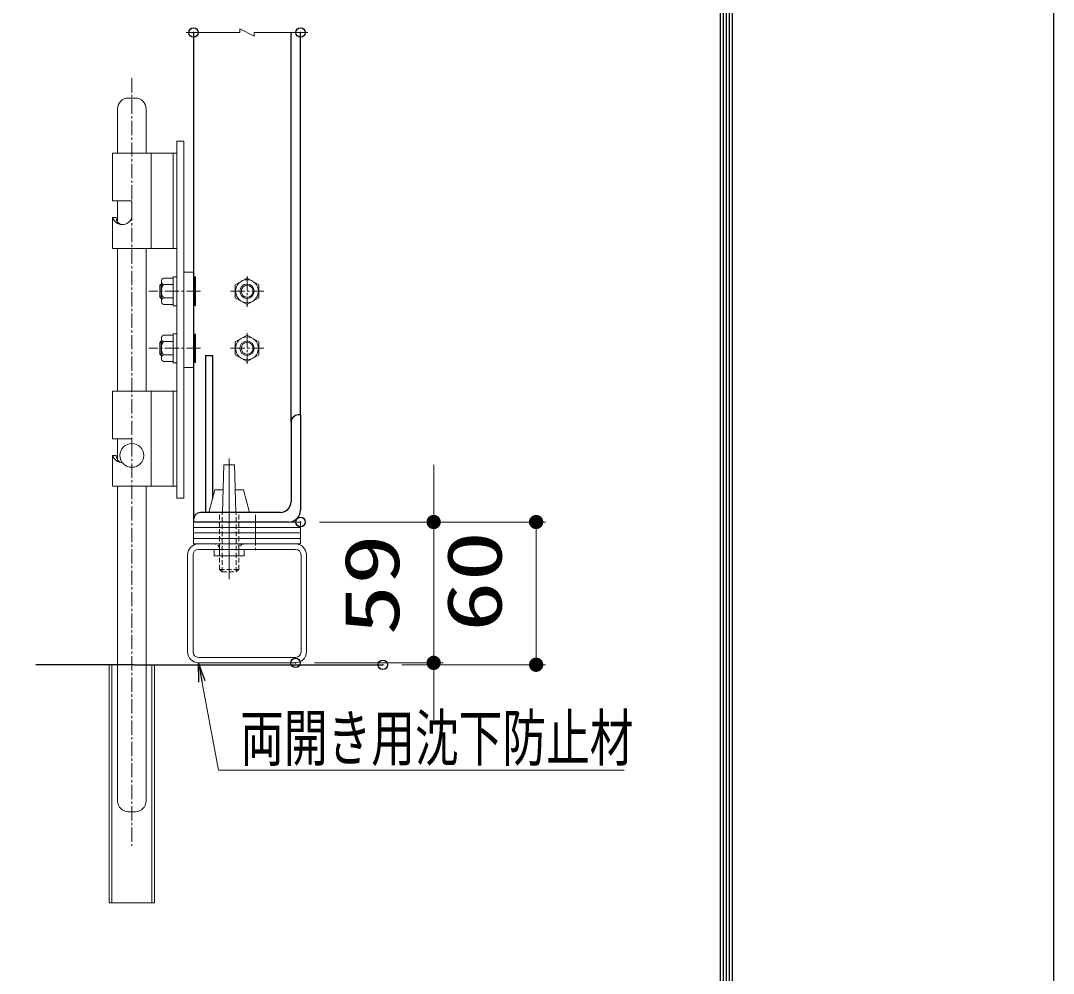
# Model space of a CAD drawing. Units: millimetres, scale not verified. Extents: x -5250 to 5250, y -3712 to 3712.
# Drawn here: x 4165 to 5250, y -537 to 464 of the extents above; entities that cross this region are included whole.
import ezdxf
from ezdxf.enums import TextEntityAlignment as Align

# ---------------------------------------------------------------- set-up
doc = ezdxf.new("R2010")
doc.units = ezdxf.units.MM
doc.header["$LTSCALE"] = 20
doc.header["$PDMODE"] = 32
doc.header["$PDSIZE"] = 10
for name, pattern in [('USER1', [1.125, 0.75, -0.125, 0.125, -0.125]), ('USER2', [0.375, 0.25, -0.125]), ('USER3', [50.8, 31.75, -6.35, 6.35, -6.35])]:
    doc.linetypes.add(name, pattern=pattern)
for name, color, linetype, lineweight in [('0-0_D-TTL', 7, 'Continuous', 25), ('0-2_D-STR-TXT', 7, 'Continuous', 13), ('0-3_D-BGD', 7, 'Continuous', 25), ('0-4_D-BMK', 2, 'Continuous', 13), ('0-5_D-STR1', 1, 'Continuous', 25), ('0-6_D-STR-DIM', 7, 'Continuous', 13), ('0-7_0', 7, 'Continuous', 25), ('0-9_D-STR3', 3, 'Continuous', 13)]:
    doc.layers.add(name, color=color, linetype=linetype, lineweight=lineweight)
doc.layers.add('0-8_Defpoints', color=7, linetype='Continuous')
doc.styles.add('ＭＳ ゴシック', font='')
doc.styles.get('ＭＳ ゴシック').set_extended_font_data('MS Gothic')

# ---------------------------------------------------------------- blocks, each defined once
blk = doc.blocks.new('_DotSmall')
at = {"layer": '0-7_0'}
for points in [[(0, 0), (-2.5, 0), (-2.48, 0.313)], [(0, 0), (-2.48, -0.313), (-2.5, 0)], [(0, 0), (-2.48, 0.313), (-2.421, 0.622)], [(0, 0), (-2.421, -0.622), (-2.48, -0.313)], [(0, 0), (-2.421, 0.622), (-2.324, 0.92)], [(0, 0), (-2.324, -0.92), (-2.421, -0.622)], [(0, 0), (-2.324, 0.92), (-2.191, 1.204)], [(0, 0), (-2.191, -1.204), (-2.324, -0.92)], [(0, 0), (-2.191, 1.204), (-2.023, 1.469)], [(0, 0), (-2.023, -1.469), (-2.191, -1.204)], [(0, 0), (-2.023, 1.469), (-1.822, 1.711)], [(0, 0), (-1.822, -1.711), (-2.023, -1.469)], [(0, 0), (-1.822, 1.711), (-1.594, 1.926)], [(0, 0), (-1.594, -1.926), (-1.822, -1.711)], [(0, 0), (-1.594, 1.926), (-1.34, 2.111)], [(0, 0), (-1.34, -2.111), (-1.594, -1.926)], [(0, 0), (-1.34, 2.111), (-1.064, 2.262)], [(0, 0), (-1.064, -2.262), (-1.34, -2.111)], [(0, 0), (-1.064, 2.262), (-0.773, 2.378)], [(0, 0), (-0.773, -2.378), (-1.064, -2.262)], [(0, 0), (-0.773, 2.378), (-0.468, 2.456)], [(0, 0), (-0.468, -2.456), (-0.773, -2.378)], [(0, 0), (-0.468, 2.456), (-0.157, 2.495)], [(0, 0), (-0.157, -2.495), (-0.468, -2.456)], [(0, 0), (-0.157, 2.495), (0.157, 2.495)], [(0, 0), (0.157, -2.495), (-0.157, -2.495)], [(0, 0), (0.157, 2.495), (0.468, 2.456)], [(0, 0), (0.468, 2.456), (0.773, 2.378)], [(0, 0), (0.773, 2.378), (1.064, 2.262)], [(0, 0), (1.064, 2.262), (1.34, 2.111)], [(0, 0), (1.34, 2.111), (1.594, 1.926)], [(0, 0), (1.594, 1.926), (1.822, 1.711)], [(0, 0), (1.822, 1.711), (2.023, 1.469)], [(0, 0), (2.023, 1.469), (2.191, 1.204)], [(0, 0), (2.191, 1.204), (2.324, 0.92)], [(0, 0), (2.324, 0.92), (2.421, 0.622)], [(0, 0), (2.421, 0.622), (2.48, 0.313)], [(0, 0), (2.48, 0.313), (2.5, 0)], [(0, 0), (0.468, -2.456), (0.157, -2.495)], [(0, 0), (0.773, -2.378), (0.468, -2.456)], [(0, 0), (1.064, -2.262), (0.773, -2.378)], [(0, 0), (1.34, -2.111), (1.064, -2.262)], [(0, 0), (1.594, -1.926), (1.34, -2.111)], [(0, 0), (1.822, -1.711), (1.594, -1.926)], [(0, 0), (2.023, -1.469), (1.822, -1.711)], [(0, 0), (2.191, -1.204), (2.023, -1.469)], [(0, 0), (2.324, -0.92), (2.191, -1.204)], [(0, 0), (2.421, -0.622), (2.324, -0.92)], [(0, 0), (2.48, -0.313), (2.421, -0.622)], [(0, 0), (2.5, 0), (2.48, -0.313)]]:
    blk.add_solid(points, dxfattribs=at)
blk = doc.blocks.new('_Open')
at = {"layer": '0-7_0'}
blk.add_line((-20, 3.33), (0, 0), dxfattribs=at)
blk.add_lwpolyline([(-20, -3.33), (0, 0), (-20, 0)], dxfattribs=at)

msp = doc.modelspace()

# ---------------------------------------------------------------- linework, layer by layer
at = {"layer": '0-0_D-TTL', "color": 2}
msp.add_lwpolyline([(-5250, 3712.5), (5250, 3712.5), (5250, -3712.5), (-5250, -3712.5)], close=True, dxfattribs=at)
at = {"layer": '0-0_D-TTL'}
for points in [[(-4912.5, 3437.5), (4912.5, 3437.5), (4912.5, -3437.5), (-4912.5, -3437.5)], [(-4909.38, 3434.37), (4909.37, 3434.37), (4909.37, -3434.37), (-4909.38, -3434.37)], [(-4906.25, 3431.25), (4906.25, 3431.25), (4906.25, -3431.25), (-4906.25, -3431.25)], [(-4903.13, 3428.12), (4903.12, 3428.12), (4903.12, -3428.12), (-4903.13, -3428.12)], [(-4900, 3425), (4900, 3425), (4900, -3425), (-4900, -3425)]]:
    msp.add_lwpolyline(points, close=True, dxfattribs=at)
at = {"layer": '0-2_D-STR-TXT'}
msp.add_lwpolyline([(4799.15, -324.08), (4372.83, -324.08), (4353.62, -221.05)], dxfattribs=at)
at = {"layer": '0-3_D-BGD'}
for q in [(4181, -213.22), (4545.5, -213.22)]:
    msp.add_line((4284.28, -213.22), q, dxfattribs=at)
at = {"layer": '0-4_D-BMK'}
for p, q in [((4338.95, 451.08), (4395.28, 451.08)), ((4395.28, 454.83), (4410.28, 447.33)), ((4395.28, 451.08), (4395.28, 454.83)), ((4410.28, 451.08), (4466.76, 451.08)), ((4410.28, 447.33), (4410.28, 451.08))]:
    msp.add_line(p, q, dxfattribs=at)
at = {"layer": '0-5_D-STR1'}
for p, q in [((4346.53, 451.08), (4346.53, -63.22)), ((4449.03, 41.78), (4449.03, 451.08)), ((4459.03, 49.28), (4459.03, 451.08)), ((4359.03, 111.78), (4359.03, -53.22)), ((4359.03, 111.78), (4366.53, 111.78)), ((4366.53, 111.78), (4366.53, -38.97)), ((4459.03, 49.28), (4456.53, 49.28)), ((4459.03, 49.28), (4459.03, -50.72)), ((4449.03, 41.78), (4449.03, -41.97)), ((4437.78, -53.22), (4354.03, -53.22)), ((4346.53, -60.72), (4346.53, -63.22)), ((4446.53, -63.22), (4346.53, -63.22))]:
    msp.add_line(p, q, dxfattribs=at)
for centre, radius, start, end in [((4456.53, 41.78), 7.5, 90, 180), ((4437.78, -41.97), 11.25, 270, 0), ((4354.03, -60.72), 7.5, 90, 180), ((4446.53, -50.72), 12.5, 270, 0)]:
    msp.add_arc(centre, radius, start, end, dxfattribs=at)
at = {"layer": '0-6_D-STR-DIM'}
for p, q in [((4598.91, -63.22), (4598.91, -3.22)), ((4479.03, -63.22), (4716.55, -63.22)), ((4479.03, -63.22), (4608.91, -63.22)), ((4598.91, -63.22), (4598.91, -211.22)), ((4706.55, -213.22), (4706.55, -63.22)), ((4473.78, -211.22), (4608.91, -211.22)), ((4565.5, -213.22), (4716.55, -213.22)), ((4598.91, -211.22), (4598.91, -271.22))]:
    msp.add_line(p, q, dxfattribs=at)
at = {"layer": '0-8_Defpoints'}
for p in [(4346.53, 451.08), (4459.03, 451.08), (4459.03, -63.22), (4706.55, -63.22), (4453.78, -211.22), (4545.5, -213.22), (4598.91, -211.22)]:
    msp.add_point(p, dxfattribs=at)
at = {"layer": '0-9_D-STR3', "linetype": 'USER1'}
for p, q in [((4281.78, 403.22), (4281.78, -403.5)), ((4402.78, 195.15), (4402.78, 162.86)), ((4354.04, 179.28), (4299.77, 179.28)), ((4385.42, 179.28), (4420.53, 179.28)), ((4402.78, 135.15), (4402.78, 102.86)), ((4354.04, 119.28), (4299.77, 119.28)), ((4385.42, 119.28), (4420.53, 119.28)), ((4411.53, -55.72), (4411.53, -76.47)), ((4411.53, -61.47), (4411.53, -82.22)), ((4411.53, -67.22), (4411.53, -87.97)), ((4411.53, -72.97), (4411.53, -93.72))]:
    msp.add_line(p, q, dxfattribs=at)
at = {"layer": '0-9_D-STR3'}
for p, q in [((4285.53, 382.29), (4278.03, 382.29)), ((4266.78, 371.04), (4266.78, 324.28)), ((4296.78, 371.04), (4296.78, 324.28)), ((4329.03, 336.78), (4329.03, -38.22)), ((4329.03, 336.78), (4336.53, 336.78)), ((4336.53, 336.78), (4336.53, -38.22)), ((4261.53, 274.28), (4261.53, 324.28)), ((4261.53, 324.28), (4329.03, 324.28)), ((4302.03, 224.28), (4302.03, 324.28)), ((4325.03, 224.28), (4325.03, 324.28)), ((4329.03, 224.28), (4329.03, 324.28)), ((4261.53, 274.28), (4281.78, 274.28)), ((4266.78, 274.28), (4266.78, 251.95)), ((4281.78, 256.78), (4281.78, 274.28)), ((4261.53, 256.78), (4261.53, 224.28)), ((4261.53, 256.78), (4265.14, 256.78)), ((4265.14, 256.78), (4265.14, 256.37)), ((4261.53, 224.28), (4329.03, 224.28)), ((4266.78, 224.28), (4266.78, 74.28)), ((4296.78, 224.28), (4296.78, 74.28)), ((4336.53, 199.28), (4346.53, 199.28)), ((4346.53, 199.28), (4346.53, 99.28)), ((4312.46, 186.78), (4311.21, 185.53)), ((4311.21, 173.03), (4311.21, 185.53)), ((4312.78, 185.53), (4311.21, 185.53)), ((4312.78, 186.78), (4312.46, 186.78)), ((4312.46, 186.78), (4312.46, 171.78)), ((4312.78, 189.69), (4312.78, 168.87)), ((4314.99, 186.28), (4325.28, 186.28)), ((4329.03, 194.53), (4325.28, 194.53)), ((4329.03, 164.03), (4329.03, 194.53)), ((4347.46, 194.28), (4346.53, 193.5)), ((4347.46, 194.28), (4347.46, 164.28)), ((4348.71, 194.28), (4347.46, 194.28)), ((4348.71, 194.28), (4348.71, 164.28)), ((4348.71, 173.03), (4348.71, 185.53)), ((4348.71, 173.03), (4348.71, 185.53)), ((4402.78, 193.09), (4390.28, 186.09)), ((4390.28, 186.09), (4390.28, 172.47)), ((4402.78, 193.09), (4415.28, 186.09)), ((4415.28, 172.47), (4415.28, 186.09)), ((4312.78, 173.03), (4311.21, 173.03)), ((4312.46, 171.78), (4311.21, 173.03)), ((4312.78, 171.78), (4312.46, 171.78)), ((4314.99, 172.28), (4325.28, 172.28)), ((4347.46, 164.28), (4346.53, 165.06)), ((4348.71, 164.28), (4347.46, 164.28)), ((4402.78, 165.47), (4390.28, 172.47)), ((4402.78, 165.47), (4415.28, 172.47)), ((4329.03, 134.53), (4325.28, 134.53)), ((4329.03, 104.03), (4329.03, 134.53)), ((4347.46, 134.28), (4346.53, 133.5)), ((4347.46, 134.28), (4347.46, 104.28)), ((4348.71, 134.28), (4347.46, 134.28)), ((4348.71, 134.28), (4348.71, 104.28)), ((4402.78, 133.09), (4390.28, 126.09)), ((4402.78, 133.09), (4415.28, 126.09)), ((4312.46, 126.78), (4311.21, 125.53)), ((4311.21, 113.03), (4311.21, 125.53)), ((4312.78, 125.53), (4311.21, 125.53)), ((4312.78, 126.78), (4312.46, 126.78)), ((4312.46, 126.78), (4312.46, 111.78)), ((4312.78, 129.69), (4312.78, 108.87)), ((4314.99, 126.28), (4325.28, 126.28)), ((4348.71, 113.03), (4348.71, 125.53)), ((4348.71, 113.03), (4348.71, 125.53)), ((4390.28, 126.09), (4390.28, 112.47)), ((4415.28, 112.47), (4415.28, 126.09)), ((4312.78, 113.03), (4311.21, 113.03)), ((4312.46, 111.78), (4311.21, 113.03)), ((4312.78, 111.78), (4312.46, 111.78)), ((4314.99, 112.28), (4325.28, 112.28)), ((4402.78, 105.47), (4390.28, 112.47)), ((4402.78, 105.47), (4415.28, 112.47)), ((4336.53, 99.28), (4346.53, 99.28)), ((4347.46, 104.28), (4346.53, 105.06)), ((4348.71, 104.28), (4347.46, 104.28)), ((4261.53, 24.28), (4261.53, 74.28)), ((4261.53, 74.28), (4329.03, 74.28)), ((4302.03, -25.72), (4302.03, 74.28)), ((4325.03, -25.72), (4325.03, 74.28)), ((4329.03, -25.72), (4329.03, 74.28)), ((4261.53, 24.28), (4281.78, 24.28)), ((4266.78, 24.28), (4266.78, 1.95)), ((4281.78, 19.28), (4281.78, 24.28)), ((4261.53, 6.78), (4265.14, 6.78)), ((4261.53, 6.78), (4261.53, -25.72)), ((4265.14, 6.78), (4265.14, 6.37)), ((4378.41, -3.22), (4377.16, -53.22)), ((4261.53, -25.72), (4329.03, -25.72)), ((4266.78, -25.72), (4266.78, -356.46)), ((4296.78, -25.72), (4296.78, -356.46)), ((4362.78, -53.22), (4369.03, -29.47)), ((4369.03, -29.47), (4377.75, -29.47)), ((4390.32, -29.47), (4399.03, -29.47)), ((4405.28, -53.22), (4399.03, -29.47)), ((4329.03, -38.22), (4336.53, -38.22)), ((4362.78, -53.22), (4405.28, -53.22)), ((4459.03, -63.22), (4346.53, -63.22)), ((4346.53, -68.97), (4346.53, -63.22)), ((4459.03, -68.97), (4459.03, -63.22)), ((4459.03, -68.97), (4346.53, -68.97)), ((4459.03, -68.97), (4346.53, -68.97)), ((4346.53, -74.72), (4346.53, -68.97)), ((4459.03, -74.72), (4346.53, -74.72)), ((4459.03, -74.72), (4346.53, -74.72)), ((4346.53, -80.47), (4346.53, -74.72)), ((4459.03, -74.72), (4459.03, -68.97)), ((4459.03, -80.47), (4459.03, -74.72)), ((4459.03, -80.47), (4346.53, -80.47)), ((4459.03, -80.47), (4346.53, -80.47)), ((4346.53, -86.22), (4346.53, -80.47)), ((4459.03, -86.22), (4346.53, -86.22)), ((4453.78, -86.22), (4351.78, -86.22)), ((4459.03, -86.22), (4459.03, -80.47)), ((4453.78, -91.97), (4351.78, -91.97)), ((4368.28, -92.47), (4368.28, -98.72)), ((4374.03, -91.97), (4374.03, -98.72)), ((4394.03, -91.97), (4394.03, -98.72)), ((4399.78, -92.47), (4399.78, -98.72)), ((4340.28, -97.72), (4340.28, -199.72)), ((4346.03, -97.72), (4346.03, -199.72)), ((4374.03, -98.72), (4368.28, -98.72)), ((4374.03, -98.72), (4394.03, -98.72)), ((4399.78, -98.72), (4394.03, -98.72)), ((4459.53, -97.72), (4459.53, -199.72)), ((4465.28, -97.72), (4465.28, -199.72)), ((4453.78, -205.47), (4351.78, -205.47)), ((4257.91, -213.22), (4257.91, -463.22)), ((4260.91, -213.22), (4260.91, -463.22)), ((4302.66, -213.22), (4302.66, -463.22)), ((4305.66, -213.22), (4305.66, -463.22)), ((4453.78, -211.22), (4351.78, -211.22)), ((4285.53, -367.71), (4278.03, -367.71)), ((4257.91, -463.22), (4305.66, -463.22))]:
    msp.add_line(p, q, dxfattribs=at)
at = {"layer": '0-9_D-STR3', "linetype": 'USER3'}
msp.add_line((4384.03, -123.22), (4384.03, 3.65), dxfattribs=at)
at = {"layer": '0-9_D-STR3', "linetype": 'USER2'}
for p, q in [((4374.03, -113.22), (4374.03, -53.22)), ((4376.53, -115.72), (4376.53, -53.22)), ((4391.53, -115.72), (4391.53, -53.22)), ((4394.03, -113.22), (4394.03, -53.22)), ((4374.03, -113.22), (4394.03, -113.22)), ((4376.53, -115.72), (4374.03, -113.22)), ((4376.53, -115.72), (4391.53, -115.72)), ((4391.53, -115.72), (4394.03, -113.22))]:
    msp.add_line(p, q, dxfattribs=at)
at = {"layer": '0-9_D-STR3'}
for points in [[(4314.99, 165.47), (4325.28, 165.47), (4325.28, 193.09), (4314.99, 193.09)], [(4329.03, 164.03), (4325.28, 164.03), (4325.28, 194.53)], [(4314.99, 105.47), (4325.28, 105.47), (4325.28, 133.09), (4314.99, 133.09)], [(4329.03, 104.03), (4325.28, 104.03), (4325.28, 134.53)], [(4378.41, -3.22), (4389.66, -3.22), (4390.91, -53.22)]]:
    msp.add_lwpolyline(points, dxfattribs=at)
for centre, radius in [((4402.78, 179.28), 12.05), ((4402.78, 179.28), 7.5), ((4402.97, 179.28), 6.25), ((4402.78, 119.28), 12.05), ((4402.78, 119.28), 7.5), ((4402.97, 119.28), 6.25), ((4281.78, 6.78), 12.5)]:
    msp.add_circle(centre, radius, dxfattribs=at)
for centre, radius, start, end in [((4278.03, 371.04), 11.25, 90, 180), ((4285.53, 371.04), 11.25, 0, 90), ((4271.66, 259.79), 10.56, 196.56618, 343.43382), ((4272.47, 256.57), 7.33, 178.39007, 262.24067), ((4324.98, 179.28), 12.2, 144.98342, 215.01658), ((4316.52, 189.69), 3.73, 114.09089, 245.90911), ((4316.52, 168.87), 3.73, 114.09089, 245.90911), ((4316.52, 129.69), 3.73, 114.09089, 245.90911), ((4324.98, 119.28), 12.2, 144.98342, 215.01658), ((4316.52, 108.87), 3.73, 114.09089, 245.90911), ((4271.66, 9.79), 10.56, 196.56618, 270.88387), ((4272.47, 6.57), 7.33, 178.39007, 262.24067), ((4351.78, -97.72), 11.5, 90, 180), ((4453.78, -97.72), 11.5, 0, 90), ((4351.78, -97.72), 5.75, 90, 180), ((4367.78, -92.47), 0.5, 0, 90), ((4400.28, -92.47), 0.5, 90, 180), ((4453.78, -97.72), 5.75, 0, 90), ((4351.78, -199.72), 11.5, 180, 270), ((4351.78, -199.72), 5.75, 180, 270), ((4453.78, -199.72), 11.5, 270, 0), ((4453.78, -199.72), 5.75, 270, 0), ((4278.03, -356.46), 11.25, 180, 270), ((4285.53, -356.46), 11.25, 270, 0)]:
    msp.add_arc(centre, radius, start, end, dxfattribs=at)
at = {"layer": '0-9_D-STR3', "linetype": 'USER2'}
for centre, start, end in [((4368.28, -91.97), 0, 90), ((4399.78, -91.97), 90, 180)]:
    msp.add_arc(centre, 5.75, start, end, dxfattribs=at)

# ---------------------------------------------------------------- block references
at = {"layer": '0-2_D-STR-TXT', "rotation": 100.56068}
msp.add_blockref('_Open', (4351.78, -211.22), dxfattribs=at)
at = {"layer": '0-6_D-STR-DIM', "xscale": 3, "yscale": 3}
for p, rotation in [((4598.91, -63.22), 270), ((4706.55, -63.22), 90), ((4598.91, -211.22), 90), ((4706.55, -213.22), 270)]:
    msp.add_blockref('_DotSmall', p, dxfattribs=dict(at, rotation=rotation))

# ---------------------------------------------------------------- texts
at = {"layer": '0-2_D-STR-TXT', "style": 'ＭＳ ゴシック', "width": 0.7}
msp.add_text('両開き用沈下防止材', height=48.09, dxfattribs=at).set_placement((4395.6, -328.61), align=Align.BOTTOM_LEFT)
at = {"layer": '0-6_D-STR-DIM', "style": 'ＭＳ ゴシック', "width": 1.35}
for s, p in [('59', (4580.01, -182.22)), ('60', (4687.65, -178.72))]:
    msp.add_text(s, height=57.77, rotation=90, dxfattribs=at).set_placement(p, align=Align.BOTTOM_LEFT)

doc.saveas('drawing.dxf')
